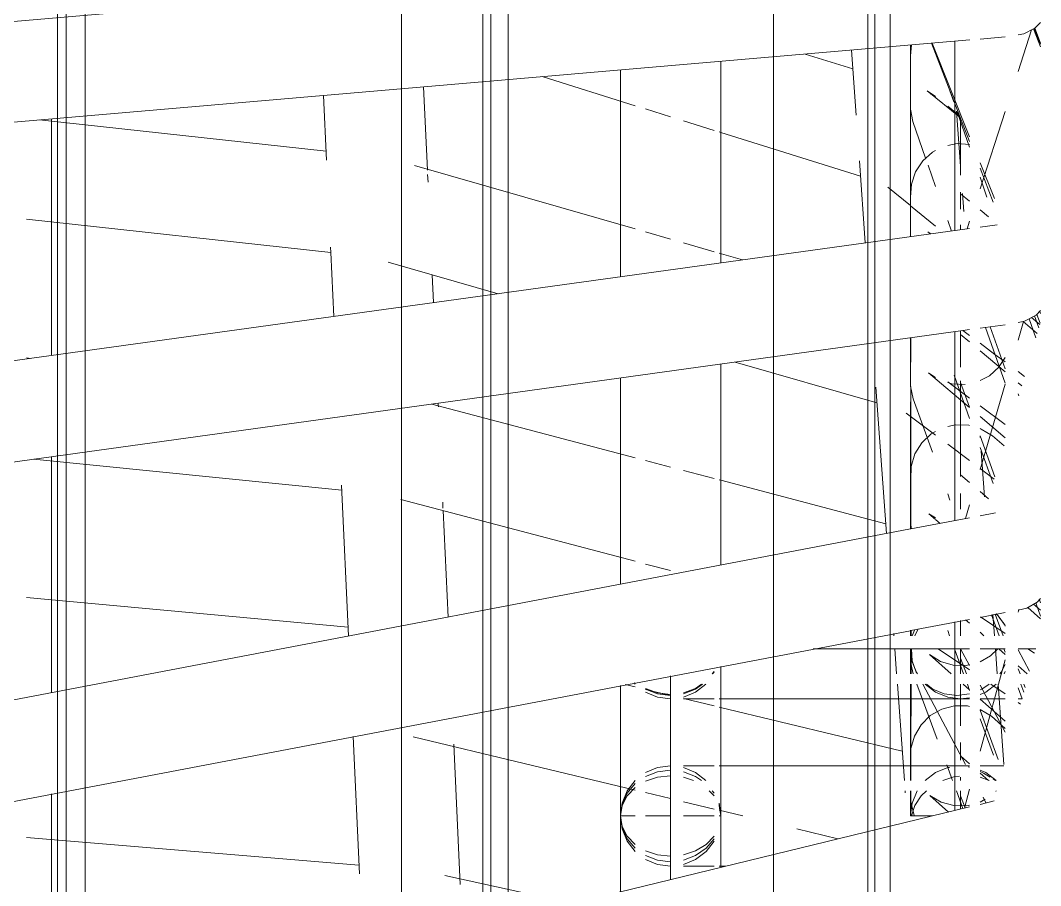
# Model space of a CAD drawing. Header units: millimetres. Extents: x 886808 to 1650903, y -1008069 to 230892.
# Drawn here: x 1049777.1 to 1050082, y -407388.2 to -407129.5 of the extents above; entities that cross this region are included whole.
import ezdxf

# ---------------------------------------------------------------- set-up
doc = ezdxf.new("R2010")
doc.units = ezdxf.units.MM
doc.layers.get('0').update_dxf_attribs({"lineweight": 0})
doc.layers.add('0.NETMANHNHAT-0.05', color=251, linetype='Continuous', lineweight=0)
doc.layers.add('A_Dim', color=8, linetype='Continuous', lineweight=5)

# ---------------------------------------------------------------- blocks, each defined once
blk = doc.blocks.new('A$C14C457CE')
for p, q in [((8875.8, 2333.07), (9389.39, 2377.25)), ((9408.88, 2350.67), (9410.61, 2352.3)), ((9392.5, 2347.41), (9400, 2348.06)), ((9407.92, 2350.18), (9403.88, 2337.71)), ((9403.88, 2348.62), (9405.56, 2348.96)), ((9405.56, 2348.96), (9408.71, 2350.58)), ((9410.61, 2345.03), (9408.49, 2350.47)), ((9408.71, 2350.58), (9408.84, 2350.67)), ((9410.61, 2345.85), (9408.71, 2350.58)), ((9410.61, 2346.12), (9408.84, 2350.67)), ((9408.84, 2350.67), (9408.88, 2350.67)), ((8875.8, 2302.97), (9389.42, 2347.15)), ((9371.71, 2345.63), (9371.73, 2342.35)), ((9371.98, 2345.65), (9371.73, 2342.35)), ((9389.39, 2316.8), (9377.98, 2346.17)), ((9389.39, 2318.17), (9378.15, 2346.18)), ((9385, 2290.15), (9385, 2346.77)), ((9354.45, 2338.47), (9340.22, 2342.92)), ((9355.45, 2324.64), (9354.04, 2344.11)), ((9371.73, 2342.35), (9371.72, 2326.52)), ((9315, 2280.47), (9315, 2340.75)), ((9289.39, 2327.46), (9261.61, 2336.16)), ((9285, 2276.31), (9285, 2338.17)), ((9227.34, 2308.24), (9226.2, 2333.11)), ((9197.17, 2311.19), (9196.28, 2330.54)), ((9376.7, 2331.95), (9379.21, 2330.21)), ((9386.61, 2323.96), (9376.7, 2331.95)), ((9379.21, 2330.09), (9377.55, 2331.05)), ((9383.5, 2331.96), (9384.65, 2328.66)), ((9371.72, 2326.52), (9371.73, 2326.48)), ((9386.48, 2324.3), (9382.83, 2327.3)), ((9115, 2323.55), (9115, 2252.79)), ((9300, 2324.15), (9292.5, 2326.49)), ((9371.73, 2326.48), (9372.37, 2322.7)), ((9371.75, 2300.1), (9371.73, 2326.48)), ((9386.64, 2309.37), (9385.44, 2325.83)), ((9385.71, 2325.62), (9389.39, 2315.03)), ((9386.71, 2306.66), (9386.71, 2323.7)), ((9386.71, 2323.7), (9386.71, 2306.66)), ((9400, 2325.72), (9392.5, 2302.57)), ((9197.05, 2313.89), (9111.4, 2323.24)), ((9312.99, 2320.08), (9303.88, 2322.93)), ((9372.37, 2322.7), (9376.23, 2311.77)), ((9315, 2319.45), (9314.49, 2319.61)), ((9356.78, 2306.38), (9315, 2319.45)), ((9385.64, 2316.13), (9382.83, 2315.56)), ((9389.39, 2315.89), (9385.64, 2316.13)), ((9378.31, 2313.61), (9375.38, 2311.02)), ((9379.21, 2314.06), (9378.31, 2313.61)), ((9289.39, 2290.62), (9223.43, 2309.63)), ((9358.22, 2286.45), (9356.44, 2310.98)), ((9375.38, 2311.02), (9373.22, 2307.74)), ((9376.97, 2309.7), (9379.21, 2303.35)), ((9396.79, 2299.74), (9392.5, 2310.43)), ((9396.44, 2298.66), (9392.5, 2308.8)), ((9227.51, 2304.62), (9227.4, 2306.91)), ((9373.22, 2307.74), (9371.98, 2304.02)), ((9392.5, 2306.1), (9394.57, 2300.15)), ((9371.71, 2297.61), (9364.98, 2303.14)), ((9371.98, 2304.02), (9371.75, 2300.1)), ((9371.75, 2300.1), (9371.71, 2297.61)), ((9386.71, 2296.58), (9386.71, 2301.64)), ((9386.71, 2301.64), (9386.71, 2296.58)), ((9389.39, 2298.89), (9386.71, 2301.11)), ((9386.71, 2301.11), (9386.71, 2296.58)), ((9387.62, 2295.83), (9387.23, 2301.21)), ((9371.75, 2297.58), (9371.71, 2297.61)), ((9371.71, 2288.31), (9371.75, 2297.58)), ((9379.21, 2291.45), (9371.75, 2297.58)), ((9371.75, 2297.58), (9371.75, 2288.32)), ((9395.01, 2294.24), (9392.5, 2296.32)), ((9198.44, 2283.63), (9107.5, 2293.56)), ((9382.83, 2293.12), (9383.93, 2290)), ((9389.39, 2292.97), (9388.64, 2290.66)), ((8875.8, 2219.69), (9389.39, 2290.76)), ((9386.71, 2290.39), (9386.71, 2291.84)), ((9386.71, 2291.84), (9386.71, 2290.39)), ((9386.71, 2291.84), (9386.71, 2290.39)), ((9392.5, 2291.19), (9397.64, 2291.9)), ((9300, 2287.56), (9292.5, 2289.73)), ((9377.66, 2289.14), (9376.88, 2289.78)), ((9376.88, 2289.78), (9377.82, 2289.16)), ((9198.44, 2283.63), (9198.38, 2285.13)), ((9312.99, 2283.82), (9303.88, 2286.45)), ((9199.32, 2264.46), (9198.44, 2283.63)), ((9321.51, 2281.37), (9314.49, 2283.39)), ((9248.48, 2271.26), (9215.62, 2280.73)), ((9229.16, 2268.59), (9228.78, 2276.94)), ((9409.24, 2264.85), (9410.61, 2266.19)), ((9410.61, 2265.36), (9410.36, 2265.95)), ((9405.53, 2263), (9403.88, 2257.41)), ((9403.88, 2262.65), (9405.37, 2262.97)), ((9405.37, 2262.97), (9405.53, 2263)), ((9409.58, 2259.4), (9405.37, 2262.97)), ((9405.53, 2263), (9406, 2263.11)), ((9406, 2263.11), (9409.24, 2264.85)), ((9407.23, 2263.77), (9409.2, 2258.11)), ((9410.37, 2262.08), (9407.89, 2264.12)), ((9408.8, 2264.61), (9410.07, 2261.05)), ((9410.49, 2262.5), (9409.49, 2265.09)), ((9410.61, 2265.33), (9410.61, 2265.36)), ((8929.19, 2196.85), (9387.4, 2260.25)), ((9385, 2203.45), (9385, 2259.92)), ((9386.71, 2249.29), (9386.71, 2260.16)), ((9386.71, 2260.16), (9386.71, 2249.29)), ((9387.4, 2260.25), (9389.39, 2260.53)), ((9389.39, 2258.76), (9387.4, 2260.25)), ((9392.5, 2260.96), (9400, 2261.99)), ((9394.12, 2261.18), (9400, 2244.55)), ((9395.51, 2261.37), (9400, 2248.84)), ((9371.75, 2243.6), (9371.71, 2258.08)), ((9371.75, 2258.09), (9371.77, 2257.87)), ((9371.77, 2257.87), (9371.75, 2243.6)), ((9371.78, 2258.09), (9371.77, 2257.87)), ((9389.39, 2256.84), (9386.71, 2259.11)), ((9386.71, 2259.11), (9386.71, 2249.29)), ((9396.97, 2253.11), (9392.5, 2256.45)), ((9400, 2247.86), (9392.5, 2254.21)), ((9108.78, 2251.93), (9107.5, 2252.06)), ((9361.69, 2238.63), (9319.34, 2250.83)), ((9400, 2250.86), (9396.97, 2253.11)), ((9398.26, 2249.48), (9400, 2252.21)), ((9315, 2190.1), (9315, 2250.23)), ((9377.06, 2247.63), (9379.21, 2246.24)), ((9389.39, 2237.19), (9377.06, 2247.63)), ((9395.31, 2246.74), (9398.19, 2249.38)), ((9398.19, 2249.38), (9398.26, 2249.48)), ((9405.8, 2246.54), (9403.88, 2247.96)), ((9285, 2184.38), (9285, 2246.08)), ((9389.39, 2240.05), (9382.83, 2244.95)), ((9382.83, 2244.71), (9384.1, 2244.3)), ((9384.1, 2244.3), (9388.01, 2244.11)), ((9384.78, 2246.86), (9389.39, 2233.99)), ((9386.71, 2216.65), (9386.71, 2245.22)), ((9386.71, 2245.22), (9386.71, 2216.65)), ((9386.71, 2245.22), (9386.71, 2244.71)), ((9386.71, 2244.71), (9389.39, 2237.32)), ((9392.5, 2245.29), (9395.31, 2246.74)), ((9400, 2244.21), (9392.5, 2218.71)), ((9404.95, 2243.67), (9403.88, 2244.57)), ((9364.53, 2199.55), (9361.35, 2243.33)), ((9371.71, 2234.53), (9371.77, 2243.51)), ((9371.75, 2243.6), (9372.53, 2239.81)), ((9371.77, 2243.51), (9371.77, 2234.48)), ((9403.88, 2241.36), (9404.1, 2240.76)), ((9289.39, 2222.24), (9228.65, 2238.28)), ((9230.58, 2237.77), (9230.55, 2238.55)), ((9372.53, 2239.81), (9378.3, 2223.91)), ((9230.6, 2237.48), (9230.58, 2237.77)), ((9379.21, 2228.94), (9370.38, 2235.52)), ((9400, 2232.15), (9392.5, 2237.74)), ((9371.71, 2200.92), (9371.71, 2234.53)), ((9371.77, 2234.48), (9371.79, 2215.66)), ((9385.2, 2232.1), (9382.83, 2231.55)), ((9389.12, 2231.96), (9385.2, 2232.1)), ((9400, 2228.21), (9392.5, 2234.56)), ((9377.94, 2229.37), (9375.09, 2226.68)), ((9378.34, 2229.58), (9377.94, 2229.37)), ((9379.21, 2230.04), (9378.34, 2229.58)), ((9389.39, 2231.88), (9389.12, 2231.96)), ((9392.87, 2230.81), (9392.5, 2230.93)), ((9396.2, 2228.73), (9392.87, 2230.81)), ((9375.09, 2226.68), (9373.03, 2223.35)), ((9389.39, 2221.35), (9382.83, 2226.24)), ((9392.5, 2228.76), (9396.96, 2216.48)), ((9392.52, 2228.28), (9392.5, 2228.61)), ((9399.68, 2225.73), (9396.2, 2228.73)), ((9373.03, 2223.35), (9371.9, 2219.59)), ((9392.5, 2225.32), (9396.38, 2214.51)), ((9393.81, 2210.51), (9392.82, 2224.2)), ((9201.71, 2212.54), (9109.59, 2221.81)), ((9115, 2222.56), (9115, 2151.96)), ((9300, 2219.44), (9292.5, 2221.42)), ((9312.99, 2216.01), (9303.88, 2218.41)), ((9371.9, 2219.59), (9371.79, 2215.66)), ((9389.39, 2214.79), (9386.71, 2217.11)), ((9386.71, 2217.11), (9386.71, 2216.65)), ((9392.58, 2218.97), (9392.5, 2219.03)), ((9396.77, 2215.85), (9392.58, 2218.97)), ((9203.71, 2168.98), (9201.64, 2214.05)), ((9315, 2215.48), (9314.49, 2215.61)), ((9364.32, 2202.45), (9315, 2215.48)), ((9371.79, 2215.66), (9371.77, 2202.17)), ((9382.83, 2211.44), (9383.51, 2209.57)), ((9386.71, 2206.8), (9386.71, 2211.54)), ((9386.71, 2211.54), (9386.71, 2206.8)), ((9386.71, 2211.54), (9386.71, 2206.8)), ((9395.03, 2209.93), (9392.5, 2212.11)), ((9289.39, 2191.27), (9219.35, 2209.77)), ((9231.99, 2207.19), (9231.91, 2208.98)), ((9389.39, 2208.15), (9388.19, 2204.06)), ((9233.49, 2174.55), (9232.02, 2206.42)), ((9379.21, 2203.77), (9377.22, 2205.49)), ((9377.22, 2205.49), (9379.21, 2204.25)), ((9392.5, 2204.88), (9397.16, 2205.77)), ((9371.77, 2202.17), (9372.03, 2200.98)), ((9371.79, 2200.93), (9389.39, 2204.29)), ((9371.79, 2202.08), (9371.79, 2200.93)), ((9380.56, 2202.6), (9379.29, 2203.7)), ((9385.64, 2203.7), (9385.68, 2203.58)), ((8875.8, 2106.33), (9371.71, 2200.92)), ((9371.71, 2200.92), (9371.79, 2200.93)), ((9300, 2188.46), (9292.5, 2190.44)), ((9203.6, 2171.55), (9107.5, 2180.41)), ((9403.88, 2176.69), (9406.44, 2177.28)), ((9406.44, 2177.28), (9409.6, 2179.05)), ((9410.61, 2174.06), (9406.74, 2177.45)), ((9410.61, 2176.66), (9408.53, 2178.45)), ((9409.17, 2178.81), (9410.61, 2174.81)), ((9409.6, 2179.05), (9410.61, 2180.09)), ((9410.28, 2179.76), (9410.61, 2178.87)), ((9392.5, 2174.48), (9400, 2175.91)), ((9400, 2169.7), (9392.64, 2174.65)), ((9395.95, 2175.28), (9398.24, 2168.99)), ((9396.83, 2168.99), (9396.36, 2175.36)), ((9397, 2175.48), (9399.38, 2168.99)), ((9397.21, 2175.52), (9397.83, 2175.03)), ((9397.43, 2175.56), (9397.83, 2175.03)), ((9397.83, 2175.03), (9397.89, 2174.99)), ((9397.89, 2174.99), (9399.98, 2172.1)), ((9398.27, 2174.47), (9399.7, 2172.6)), ((9404.11, 2176.83), (9403.88, 2176.01)), ((9371.81, 2170.53), (9389.39, 2173.89)), ((9372.97, 2168.99), (9374.06, 2171.1)), ((9385, 2116.77), (9385, 2173.19)), ((9386.71, 2173.37), (9386.71, 2173.52)), ((9386.71, 2168.99), (9386.71, 2173.52)), ((9386.71, 2173.52), (9386.71, 2168.99)), ((9386.71, 2173.52), (9386.71, 2168.99)), ((9386.71, 2168.99), (9386.71, 2173.37)), ((9389.39, 2172.75), (9388.2, 2173.8)), ((9399.7, 2172.6), (9399.81, 2172.34)), ((9399.81, 2172.34), (9400, 2171.88)), ((9399.98, 2172.1), (9400, 2172.05)), ((8875.8, 2075.93), (9371.71, 2170.51)), ((9366.75, 2168.99), (9366.7, 2169.7)), ((9371.71, 2168.99), (9371.71, 2170.66)), ((9371.71, 2170.51), (9371.81, 2170.53)), ((9371.81, 2170.67), (9371.81, 2170.53)), ((9371.81, 2170.53), (9371.81, 2168.99)), ((9371.87, 2170.55), (9371.87, 2170.69)), ((9371.87, 2168.99), (9371.87, 2170.55)), ((9372.22, 2168.99), (9373.02, 2170.9)), ((9382.83, 2170.55), (9383.4, 2168.99)), ((9393.67, 2168.99), (9392.5, 2170.02)), ((9342.64, 2165.11), (9386.71, 2165.11)), ((9342.64, 2165.11), (9389.39, 2165.11)), ((9367.57, 2157.61), (9367.03, 2165.11)), ((9371.71, 2157.61), (9371.71, 2165.11)), ((9371.8, 2164.4), (9371.71, 2165.11)), ((9371.71, 2165.11), (9371.81, 2165.11)), ((9371.81, 2165.11), (9371.8, 2164.4)), ((9371.81, 2165.11), (9371.87, 2165.11)), ((9371.87, 2157.61), (9371.87, 2165.11)), ((9371.87, 2165.11), (9372.04, 2165.11)), ((9372.25, 2161.5), (9372.04, 2165.11)), ((9379.94, 2165.11), (9372.04, 2165.11)), ((9389.39, 2158.76), (9379.94, 2165.11)), ((9379.94, 2165.11), (9384.83, 2165.11)), ((9384.83, 2165.11), (9385, 2165.11)), ((9384.83, 2165.11), (9387.58, 2157.61)), ((9385, 2165.11), (9386.71, 2165.11)), ((9386.71, 2165.11), (9389.39, 2165.11)), ((9386.71, 2165.11), (9386.71, 2160.56)), ((9386.71, 2157.61), (9386.71, 2165.11)), ((9389.39, 2160.08), (9386.71, 2165.11)), ((9386.71, 2165.11), (9386.71, 2157.61)), ((9386.71, 2165.11), (9386.71, 2157.61)), ((9386.71, 2165.11), (9386.71, 2162.31)), ((9392.5, 2165.11), (9397.11, 2165.11)), ((9392.5, 2165.11), (9400, 2165.11)), ((9395.64, 2162.97), (9397.86, 2165.11)), ((9397.65, 2157.61), (9397.11, 2165.11)), ((9400, 2163.43), (9398.09, 2165.11)), ((9399.65, 2165.11), (9400, 2164.13)), ((9400, 2165.11), (9399.65, 2165.11)), ((9403.88, 2165.11), (9409.16, 2165.11)), ((9408.79, 2163.79), (9406.83, 2165.11)), ((9371.81, 2164.38), (9371.79, 2160.76)), ((9371.81, 2164.38), (9371.8, 2164.4)), ((9372.22, 2161.23), (9371.81, 2164.38)), ((9383.92, 2157.61), (9377.38, 2163.37)), ((9377.38, 2163.37), (9380.73, 2161.33)), ((9386.71, 2162.31), (9388.45, 2157.61)), ((9392.5, 2161.23), (9395.64, 2162.97)), ((9407.31, 2158.36), (9403.88, 2164.79)), ((9315, 2159.84), (9315, 2116.71)), ((9371.79, 2160.76), (9372.54, 2157.61)), ((9371.81, 2160.67), (9371.81, 2157.61)), ((9373.71, 2157.61), (9372.22, 2161.23)), ((9373.44, 2158.13), (9372.25, 2161.5)), ((9380.73, 2161.33), (9384.5, 2160.23)), ((9384.5, 2160.23), (9388.41, 2160.14)), ((9386.71, 2160.56), (9386.71, 2157.61)), ((9388.41, 2160.14), (9389.39, 2160.38)), ((9400, 2161.84), (9392.5, 2134.47)), ((9400, 2160.36), (9398.84, 2158.13)), ((9406.62, 2157.61), (9403.88, 2160.01)), ((9403.88, 2159.14), (9404.45, 2157.61)), ((9300, 2156.98), (9300, 2156.84)), ((9300, 2156.98), (9300, 2115.11)), ((9300, 2156.98), (9300, 2115.11)), ((9300, 2151.43), (9300, 2156.84)), ((9312.99, 2158.27), (9312.43, 2157.61)), ((9312.99, 2158.15), (9312.55, 2157.61)), ((9373.58, 2157.93), (9373.44, 2158.13)), ((9373.81, 2157.61), (9373.58, 2157.93)), ((9398.84, 2158.13), (9398.39, 2157.61)), ((9400, 2158.34), (9399.7, 2157.62)), ((9285, 2123.92), (9285, 2154.12)), ((9289.39, 2153.68), (9286.43, 2154.39)), ((9289.39, 2154.52), (9289.1, 2154.9)), ((9296.12, 2151.9), (9292.5, 2153.26)), ((9296.12, 2151.66), (9292.5, 2153.05)), ((9300, 2151.13), (9292.5, 2152.93)), ((9307.5, 2153.26), (9303.88, 2151.9)), ((9307.5, 2153.05), (9303.88, 2151.66)), ((9309.54, 2154.5), (9307.5, 2153.05)), ((9310.59, 2154.5), (9307.5, 2152.14)), ((9309.27, 2154.5), (9307.5, 2153.26)), ((9369.89, 2125.72), (9367.8, 2154.5)), ((9371.71, 2125.72), (9371.71, 2154.5)), ((9371.81, 2154.5), (9371.81, 2150.11)), ((9371.86, 2135.26), (9371.87, 2154.5)), ((9373.61, 2154.5), (9379.7, 2138.08)), ((9388.15, 2130.53), (9375.37, 2154.5)), ((9379.21, 2152.14), (9376.12, 2154.5)), ((9378.39, 2153.01), (9376.47, 2154.5)), ((9381.81, 2151.62), (9378.39, 2153.01)), ((9386.71, 2154.5), (9386.71, 2151.28)), ((9386.71, 2142.03), (9386.71, 2154.5)), ((9386.71, 2154.5), (9386.71, 2142.03)), ((9386.71, 2154.5), (9386.71, 2142.03)), ((9389.39, 2152.8), (9387.46, 2154.5)), ((9388.72, 2154.5), (9389.39, 2152.67)), ((9400, 2140.19), (9392.5, 2154.25)), ((9393.06, 2153.01), (9392.5, 2152.8)), ((9395.22, 2154.5), (9393.06, 2153.01)), ((9397.3, 2154.5), (9394.21, 2152.14)), ((9400, 2151.63), (9395.72, 2154.5)), ((9399.62, 2130.5), (9397.88, 2154.5)), ((9403.88, 2153.44), (9405.06, 2150.18)), ((9404.7, 2154.5), (9405.59, 2152.08)), ((9405.6, 2154.5), (9405.97, 2153.5)), ((9296.12, 2150.64), (9292.5, 2152.14)), ((9300, 2151.43), (9296.12, 2151.9)), ((9300, 2151.18), (9296.12, 2151.66)), ((9300, 2150.11), (9296.12, 2150.64)), ((9300, 2151.43), (9300, 2151.18)), ((9300, 2151.18), (9300, 2151.13)), ((9300, 2150.11), (9300, 2151.13)), ((9307.5, 2152.14), (9303.88, 2150.64)), ((9312.99, 2148), (9303.88, 2150.19)), ((9303.88, 2150.11), (9304.22, 2150.11)), ((9304.22, 2150.11), (9312.99, 2150.11)), ((9314.49, 2150.11), (9368.12, 2150.11)), ((9368.12, 2150.11), (9371.71, 2150.11)), ((9371.71, 2150.11), (9371.81, 2150.11)), ((9371.81, 2150.11), (9371.86, 2135.26)), ((9371.81, 2150.11), (9371.87, 2150.11)), ((9371.87, 2150.11), (9377.71, 2150.11)), ((9377.71, 2150.11), (9385, 2150.11)), ((9382.83, 2150.64), (9379.21, 2152.14)), ((9385.57, 2151.14), (9381.81, 2151.62)), ((9386.71, 2150.11), (9382.83, 2150.64)), ((9385, 2150.11), (9386.71, 2150.11)), ((9389.39, 2151.62), (9385.57, 2151.14)), ((9386.71, 2150.11), (9386.71, 2151.28)), ((9389.39, 2150.48), (9386.71, 2150.11)), ((9386.71, 2150.11), (9389.39, 2150.11)), ((9394.21, 2152.14), (9392.5, 2151.43)), ((9392.5, 2150.11), (9400, 2150.11)), ((9400, 2143.48), (9392.5, 2150.07)), ((9403.88, 2150.11), (9405.05, 2150.11)), ((9369.25, 2134.47), (9314.49, 2147.64)), ((9381.05, 2147.08), (9377.64, 2145.15)), ((9384.83, 2148.06), (9381.05, 2147.08)), ((9388.75, 2148.02), (9384.83, 2148.06)), ((9389.39, 2147.84), (9388.75, 2148.02)), ((9392.53, 2146.97), (9392.5, 2146.98)), ((9392.5, 2146.7), (9397.95, 2131.98)), ((9395.91, 2144.97), (9392.53, 2146.97)), ((9404.61, 2148.53), (9403.88, 2149.02)), ((9377.64, 2145.15), (9374.86, 2142.4)), ((9392.5, 2144.2), (9396.51, 2133.27)), ((9400, 2141.31), (9395.91, 2144.97)), ((9374.86, 2142.4), (9372.88, 2139.02)), ((9206.99, 2097.85), (9205.1, 2138.88)), ((9289.39, 2122.86), (9223.08, 2138.81)), ((9372.88, 2139.02), (9371.86, 2135.26)), ((9237.17, 2094.59), (9235.23, 2136.62)), ((9371.85, 2135.23), (9371.83, 2131.3)), ((9371.86, 2135.26), (9371.85, 2135.23)), ((9386.71, 2131.82), (9386.71, 2137.06)), ((9386.71, 2137.06), (9386.71, 2131.82)), ((9386.71, 2137.06), (9386.71, 2131.82)), ((9389.39, 2130.71), (9386.71, 2133.11)), ((9386.71, 2133.11), (9386.71, 2131.82)), ((9292.5, 2128.08), (9296.12, 2129.58)), ((9292.5, 2126.96), (9296.12, 2128.32)), ((9296.12, 2129.58), (9300, 2130.11)), ((9296.12, 2128.32), (9300, 2128.79)), ((9300, 2130.11), (9300, 2128.79)), ((9300, 2128.79), (9300, 2127.11)), ((9303.88, 2130.11), (9312.99, 2130.11)), ((9303.88, 2129.58), (9307.5, 2128.08)), ((9303.88, 2128.32), (9307.5, 2126.96)), ((9314.49, 2130.11), (9382.65, 2130.11)), ((9371.83, 2131.3), (9371.81, 2130.11)), ((9371.81, 2130.11), (9371.85, 2125.72)), ((9371.81, 2130.11), (9371.81, 2125.72)), ((9379.21, 2128.08), (9382.83, 2129.58)), ((9382.55, 2130.38), (9382.65, 2130.11)), ((9382.65, 2130.11), (9382.83, 2129.58)), ((9382.65, 2130.11), (9385, 2130.11)), ((9382.83, 2129.58), (9383.37, 2129.65)), ((9382.83, 2129.58), (9383.97, 2126.56)), ((9385, 2130.11), (9389.39, 2130.11)), ((9388.98, 2129.79), (9389.39, 2129.74)), ((9392.5, 2130.11), (9399.57, 2130.11)), ((9392.5, 2128.79), (9394.21, 2128.08)), ((9393.52, 2127.9), (9392.5, 2128.37)), ((9287.01, 2122.6), (9289.39, 2125.7)), ((9292.5, 2125.5), (9296.12, 2126.7)), ((9296.12, 2126.7), (9300, 2127.11)), ((9300, 2120.31), (9300, 2127.11)), ((9303.88, 2126.7), (9306.85, 2125.72)), ((9307.5, 2128.08), (9310.59, 2125.72)), ((9307.5, 2126.96), (9309.27, 2125.72)), ((9376.12, 2125.72), (9379.21, 2128.08)), ((9381.38, 2125.72), (9384.7, 2126.79)), ((9383.97, 2126.56), (9384.28, 2125.72)), ((9384.7, 2126.79), (9386.37, 2126.97)), ((9386.71, 2125.72), (9386.71, 2126.67)), ((9386.71, 2126.67), (9386.71, 2125.72)), ((9386.71, 2126.67), (9386.71, 2125.72)), ((9386.71, 2126.67), (9386.71, 2125.72)), ((9394.99, 2125.72), (9392.5, 2127.94)), ((9392.5, 2126.72), (9395.28, 2125.72)), ((9395.49, 2126.71), (9393.52, 2127.9)), ((9394.21, 2128.08), (9397.3, 2125.72)), ((9397.14, 2125.72), (9396.38, 2126.18)), ((9285, 2115.11), (9285, 2123.92)), ((9285.51, 2118.99), (9287.01, 2122.6)), ((9287.01, 2121.95), (9289.39, 2124.78)), ((9287.01, 2121.11), (9289.39, 2123.6)), ((9311.55, 2122.61), (9312.99, 2121.11)), ((9312.43, 2122.61), (9312.99, 2121.95)), ((9370.15, 2122.07), (9370.11, 2122.61)), ((9371.71, 2115.11), (9371.71, 2122.61)), ((9371.81, 2122.61), (9371.81, 2119.36)), ((9371.85, 2122.61), (9371.81, 2119.36)), ((9372.22, 2118.99), (9373.72, 2122.6)), ((9374.93, 2121.16), (9376.5, 2122.61)), ((9385.43, 2122.61), (9387.38, 2117.35)), ((9386.71, 2119.17), (9386.71, 2122.61)), ((9386.71, 2117.19), (9386.71, 2122.61)), ((9386.71, 2122.61), (9386.71, 2117.19)), ((9386.71, 2122.61), (9386.71, 2117.19)), ((9386.71, 2122.61), (9386.71, 2121.11)), ((9389.39, 2123.13), (9387.84, 2117.46)), ((9397.19, 2122.46), (9397.34, 2122.61)), ((9115, 2121.7), (9115, 2051.14)), ((9285.51, 2118.65), (9287.01, 2121.95)), ((9285.51, 2118.22), (9287.01, 2121.11)), ((9300, 2120.31), (9292.5, 2122.12)), ((9300, 2115.11), (9300, 2120.31)), ((9312.99, 2117.19), (9303.88, 2119.38)), ((9371.81, 2119.36), (9372.76, 2115.61)), ((9371.86, 2116.19), (9371.85, 2119.2)), ((9373.02, 2118.24), (9374.93, 2121.16)), ((9383.06, 2116.3), (9377.51, 2121.25)), ((9377.51, 2121.25), (9380.89, 2119.25)), ((9380.89, 2119.25), (9384.67, 2118.2)), ((9386.71, 2121.11), (9388.06, 2117.51)), ((9386.71, 2118.18), (9386.71, 2119.17)), ((9392.5, 2119.21), (9394.07, 2120.1)), ((9392.5, 2118.59), (9396.69, 2119.61)), ((9394.28, 2119.03), (9393.39, 2120.7)), ((8875.8, 1993), (9389.39, 2117.84)), ((9285, 2115.11), (9285.51, 2118.99)), ((9285, 2115.11), (9285.51, 2118.65)), ((9285, 2115.11), (9285.51, 2118.22)), ((9314.49, 2118.99), (9315, 2115.11)), ((9314.49, 2118.65), (9314.73, 2116.77)), ((9314.49, 2118.22), (9315, 2115.11)), ((9321.63, 2115.11), (9314.49, 2116.83)), ((9315, 2115.11), (9315, 2116.71)), ((9371.71, 2115.11), (9371.86, 2116.19)), ((9371.85, 2115.11), (9371.86, 2116.19)), ((9371.86, 2116.19), (9372.11, 2118.16)), ((9372.04, 2115.11), (9373.02, 2118.24)), ((9372.11, 2118.16), (9372.22, 2118.99)), ((9384.67, 2118.2), (9388.59, 2118.16)), ((9386.71, 2117.19), (9386.71, 2118.18)), ((9388.59, 2118.16), (9389.39, 2118.37)), ((9285.51, 2112), (9285, 2115.11)), ((9285, 2115.11), (9285, 2092.46)), ((9285.51, 2111.23), (9285, 2115.11)), ((9285.51, 2111.57), (9285, 2115.11)), ((9285, 2115.11), (9289.39, 2115.11)), ((9300, 2115.11), (9292.5, 2115.11)), ((9300, 2103.11), (9300, 2115.11)), ((9300, 2115.11), (9300, 2096.11)), ((9300, 2115.11), (9300, 2096.11)), ((9303.88, 2115.11), (9312.99, 2115.11)), ((9315, 2115.11), (9314.49, 2115.11)), ((9315, 2100.11), (9315, 2115.11)), ((9371.85, 2115.11), (9371.71, 2115.11)), ((9372.04, 2115.11), (9371.85, 2115.11)), ((9372.94, 2115.11), (9372.04, 2115.11)), ((9372.76, 2115.61), (9372.94, 2115.11)), ((9372.94, 2115.11), (9378.17, 2115.11)), ((9287.01, 2109.11), (9285.51, 2112)), ((9287.01, 2108.27), (9285.51, 2111.57)), ((9287.01, 2107.62), (9285.51, 2111.23)), ((9350.05, 2108.28), (9337.78, 2111.23)), ((9206.87, 2100.38), (9107.5, 2108.71)), ((9289.39, 2106.63), (9287.01, 2109.11)), ((9289.39, 2105.44), (9287.01, 2108.27)), ((9289.39, 2104.52), (9287.01, 2107.62)), ((9312.99, 2109.11), (9310.61, 2106.63)), ((9312.99, 2108.27), (9310.61, 2105.44)), ((9312.99, 2107.62), (9310.61, 2104.52)), ((9296.12, 2103.52), (9292.5, 2104.72)), ((9307.5, 2104.72), (9303.88, 2103.52)), ((9310.61, 2106.63), (9307.5, 2104.72)), ((9310.61, 2105.44), (9307.5, 2103.26)), ((9310.61, 2104.52), (9307.5, 2102.14)), ((9296.12, 2101.9), (9292.5, 2103.26)), ((9296.12, 2100.64), (9292.5, 2102.14)), ((9300, 2103.11), (9296.12, 2103.52)), ((9300, 2101.43), (9296.12, 2101.9)), ((9300, 2103.11), (9300, 2101.43)), ((9300, 2100.11), (9300, 2101.43)), ((9307.5, 2103.26), (9303.88, 2101.9)), ((9307.5, 2102.14), (9303.88, 2100.64)), ((9300, 2100.11), (9296.12, 2100.64)), ((9303.88, 2100.11), (9312.99, 2100.11)), ((9314.49, 2100.11), (9316.46, 2100.11)), ((9315, 2099.76), (9315, 2100.11)), ((9270.72, 2088.99), (9232.57, 2097.28))]:
    blk.add_line(p, q)

msp = doc.modelspace()

# ---------------------------------------------------------------- linework, layer by layer
at = {"layer": '0.NETMANHNHAT-0.05', "transparency": 33554636}
for p, q in [((1049788.2, -406782.49), (1049788.2, -407682.49)), ((1049790.8, -407682.49), (1049790.8, -406782.49)), ((1049796.45, -406782.49), (1049796.45, -407682.49)), ((1049891.01, -407682.49), (1049891.01, -406782.49)), ((1049915.29, -406782.49), (1049915.29, -407682.49)), ((1049917.67, -407682.49), (1049917.67, -406782.49)), ((1049922.84, -406782.49), (1049922.84, -407682.49)), ((1050002.12, -407682.49), (1050002.12, -406782.49)), ((1050030.33, -406782.49), (1050030.33, -407682.49)), ((1050032.45, -407682.49), (1050032.45, -406782.49)), ((1050037.06, -406782.49), (1050037.06, -407682.49))]:
    msp.add_line(p, q, dxfattribs=at)

# ---------------------------------------------------------------- block references
at = {"layer": 'A_Dim', "transparency": 33554636}
msp.add_blockref('A$C14C457CE', (1040671.39, -409482.49), dxfattribs=at)

doc.saveas('drawing.dxf')
